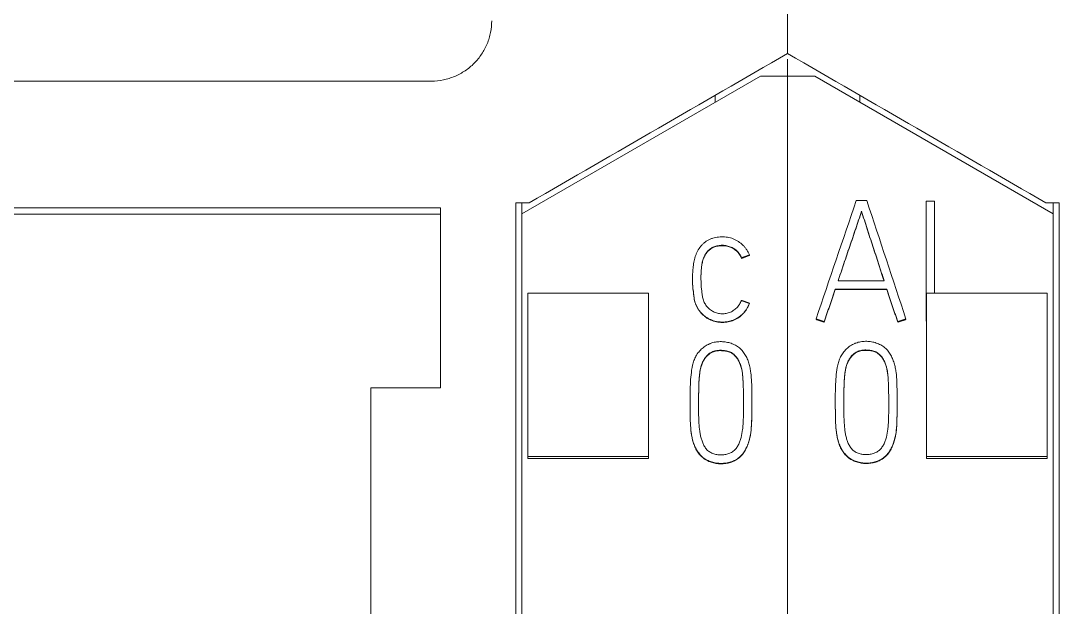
# Model space of a CAD drawing. Header units: millimetres. Extents: x 1359 to 3577, y 1336 to 3557.
# Drawn here: x 2807.27 to 2824.47, y 3032.44 to 3042.16 of the extents above; entities that cross this region are included whole.
import ezdxf

# ---------------------------------------------------------------- set-up
doc = ezdxf.new("R2010")
doc.units = ezdxf.units.MM
doc.layers.add('000-PI-Oprema', color=30, linetype='Continuous', lineweight=5)

msp = doc.modelspace()

# ---------------------------------------------------------------- linework, layer by layer
at = {"layer": '000-PI-Oprema', "color": 0, "linetype": 'ByBlock', "lineweight": 0}
for p, q in [((2819.971, 3041.518), (2819.971, 3041.237)), ((2819.971, 3041.518), (2819.971, 3041.237)), ((2791.071, 3041.156), (2814.071, 3041.156)), ((2814.075, 3041.156), (2814.075, 3041.156)), ((2815.571, 3038.956), (2819.521, 3041.237)), ((2819.971, 3041.237), (2819.521, 3041.237)), ((2819.971, 3041.237), (2819.971, 2927.819)), ((2819.971, 3041.237), (2819.971, 2927.819)), ((2820.421, 3041.237), (2819.971, 3041.237)), ((2820.421, 3041.237), (2824.371, 3038.956)), ((2818.771, 3040.804), (2818.771, 3040.921)), ((2821.171, 3040.804), (2821.171, 3040.921)), ((2815.471, 3039.142), (2815.693, 3039.142)), ((2815.693, 3039.142), (2815.471, 3039.142)), ((2815.571, 3039.142), (2815.571, 3038.956)), ((2821.108, 3039.176), (2821.286, 3039.176)), ((2822.265, 3037.184), (2822.265, 3039.168)), ((2822.265, 3039.168), (2822.403, 3039.168)), ((2822.403, 3039.168), (2822.403, 3037.642)), ((2824.471, 3039.142), (2824.25, 3039.142)), ((2824.471, 3039.142), (2824.25, 3039.142)), ((2824.371, 3039.142), (2824.371, 3038.956)), ((2814.221, 3039.056), (2806.071, 3039.056)), ((2814.221, 3038.951), (2806.071, 3038.951)), ((2814.221, 3036.077), (2814.221, 3039.056)), ((2815.571, 2930.141), (2815.571, 3038.956)), ((2821.197, 3039), (2821.197, 3038.994)), ((2824.371, 3038.956), (2824.371, 2930.141)), ((2819.209, 3038.226), (2819.209, 3038.22)), ((2819.339, 3038.276), (2819.339, 3038.27)), ((2818.399, 3037.897), (2818.399, 3037.891)), ((2820.761, 3037.709), (2820.761, 3037.702)), ((2821.618, 3037.709), (2820.761, 3037.709)), ((2820.761, 3037.702), (2821.618, 3037.702)), ((2820.808, 3037.849), (2821.571, 3037.849)), ((2821.618, 3037.709), (2821.618, 3037.702)), ((2815.671, 3034.939), (2815.671, 3037.642)), ((2815.671, 3037.642), (2817.671, 3037.642)), ((2817.671, 3034.939), (2817.671, 3037.642)), ((2822.271, 3034.939), (2822.271, 3037.642)), ((2824.271, 3037.642), (2822.271, 3037.642)), ((2824.271, 3034.939), (2824.271, 3037.642)), ((2819.339, 3037.476), (2819.339, 3037.47)), ((2820.445, 3037.215), (2820.445, 3037.208)), ((2821.932, 3037.215), (2821.932, 3037.208)), ((2822.265, 3037.184), (2822.265, 3037.178)), ((2822.271, 3037.184), (2822.265, 3037.184)), ((2822.265, 3037.178), (2822.271, 3037.178)), ((2820.578, 3037.17), (2820.578, 3037.164)), ((2821.796, 3037.17), (2821.796, 3037.164)), ((2814.221, 3036.077), (2813.071, 3036.077)), ((2818.357, 3035.843), (2818.357, 3035.837)), ((2819.38, 3035.795), (2819.38, 3035.801)), ((2820.762, 3035.848), (2820.762, 3035.842)), ((2821.786, 3035.8), (2821.786, 3035.806)), ((2815.671, 3034.905), (2815.671, 3034.939)), ((2815.671, 3034.939), (2817.671, 3034.939)), ((2815.671, 3034.905), (2817.671, 3034.905)), ((2817.671, 3034.905), (2817.671, 3034.939)), ((2822.271, 3034.905), (2822.271, 3034.939)), ((2824.271, 3034.939), (2822.271, 3034.939)), ((2824.271, 3034.905), (2822.271, 3034.905)), ((2824.271, 3034.905), (2824.271, 3034.939))]:
    msp.add_line(p, q, dxfattribs=at)
at = {"layer": '000-PI-Oprema', "color": 7, "linetype": 'Continuous', "lineweight": 13}
for centre, major_axis, ratio, start_param, end_param in [((2802.089, 2920.094), (337.753, 1006.406), 0.018824, 1.458513, 1.460476), ((2839.542, 2921.943), (-326.682, 998.393), 0.018302, 4.822113, 4.824092)]:
    msp.add_ellipse(centre, major_axis=major_axis, ratio=ratio, start_param=start_param, end_param=end_param, dxfattribs=at)
at = {"layer": '000-PI-Oprema', "color": 0, "linetype": 'ByBlock', "lineweight": 0}
for points, knots in [([(2819.971, 3053.556), (2819.971, 3052.471), (2819.971, 3048.866), (2819.971, 3044.884), (2819.971, 3041.987), (2819.971, 3041.612)], [0, 0, 0, 0, 0.272684, 0.906013, 1, 1, 1, 1]), ([(2819.971, 3053.556), (2819.971, 3052.471), (2819.971, 3048.866), (2819.971, 3044.884), (2819.971, 3041.987), (2819.971, 3041.612)], [0, 0, 0, 0, 0.272684, 0.906013, 1, 1, 1, 1]), ([(2815.071, 3042.156), (2815.071, 3042.091), (2815.065, 3042.026), (2815.046, 3041.931), (2815.038, 3041.899), (2815.019, 3041.837), (2815.008, 3041.806), (2814.971, 3041.715), (2814.94, 3041.658), (2814.887, 3041.577), (2814.868, 3041.55), (2814.826, 3041.499), (2814.804, 3041.475), (2814.736, 3041.405), (2814.686, 3041.364), (2814.604, 3041.31), (2814.576, 3041.293), (2814.518, 3041.262), (2814.459, 3041.233), (2814.398, 3041.211), (2814.351, 3041.197), (2814.335, 3041.192), (2814.303, 3041.184), (2814.287, 3041.18), (2814.207, 3041.164), (2814.141, 3041.157), (2814.075, 3041.156)], [0, 0, 0, 0, 0.125, 0.125, 0.1875, 0.1875, 0.25, 0.25, 0.375, 0.375, 0.4375, 0.4375, 0.5, 0.5, 0.625, 0.625, 0.6875, 0.6875, 0.75, 0.8125, 0.8125, 0.84375, 0.84375, 0.875, 0.875, 1, 1, 1, 1]), ([(2815.471, 2929.856), (2815.471, 2933.196), (2815.471, 2941.161), (2815.471, 2953.801), (2815.471, 2969.287), (2815.471, 2983.582), (2815.471, 2997.792), (2815.471, 3012.358), (2815.471, 3026.528), (2815.471, 3036.098), (2815.471, 3039.142)], [0, 0, 0, 0, 0.091483, 0.21812, 0.346206, 0.515858, 0.610111, 0.736264, 0.916066, 1, 1, 1, 1]), ([(2824.471, 3039.142), (2824.471, 3036.098), (2824.471, 3026.528), (2824.471, 3012.358), (2824.471, 2997.792), (2824.471, 2983.582), (2824.471, 2969.287), (2824.471, 2953.801), (2824.471, 2941.161), (2824.471, 2933.196), (2824.471, 2929.856)], [0, 0, 0, 0, 0.083934, 0.263736, 0.389889, 0.484142, 0.653794, 0.78188, 0.908517, 1, 1, 1, 1]), ([(2821.197, 3039), (2821.181, 3038.952), (2821.165, 3038.904), (2821.133, 3038.808), (2821.117, 3038.76), (2821.068, 3038.616), (2821.035, 3038.52), (2820.97, 3038.329), (2820.937, 3038.233), (2820.873, 3038.041), (2820.841, 3037.945), (2820.808, 3037.849)], [0, 0, 0, 0, 0.125, 0.125, 0.25, 0.25, 0.5, 0.5, 0.75, 0.75, 1, 1, 1, 1]), ([(2820.81, 3037.849), (2820.842, 3037.943), (2820.873, 3038.037), (2820.937, 3038.227), (2820.97, 3038.323), (2821.035, 3038.514), (2821.068, 3038.61), (2821.117, 3038.754), (2821.133, 3038.802), (2821.165, 3038.898), (2821.181, 3038.946), (2821.197, 3038.994)], [0, 0, 0, 0, 0.245947, 0.245947, 0.497298, 0.497298, 0.748649, 0.748649, 0.874324, 0.874324, 1, 1, 1, 1]), ([(2821.571, 3037.849), (2821.54, 3037.945), (2821.509, 3038.041), (2821.447, 3038.233), (2821.415, 3038.329), (2821.352, 3038.52), (2821.321, 3038.616), (2821.274, 3038.76), (2821.259, 3038.808), (2821.228, 3038.904), (2821.213, 3038.952), (2821.197, 3039)], [0, 0, 0, 0, 0.25, 0.25, 0.5, 0.5, 0.75, 0.75, 0.875, 0.875, 1, 1, 1, 1]), ([(2821.197, 3038.994), (2821.213, 3038.946), (2821.228, 3038.898), (2821.259, 3038.802), (2821.274, 3038.754), (2821.321, 3038.61), (2821.352, 3038.514), (2821.415, 3038.322), (2821.447, 3038.227), (2821.509, 3038.037), (2821.539, 3037.943), (2821.569, 3037.849)], [0, 0, 0, 0, 0.125676, 0.125676, 0.251351, 0.251351, 0.502702, 0.502702, 0.754053, 0.754053, 1, 1, 1, 1]), ([(2819.339, 3038.276), (2819.327, 3038.307), (2819.312, 3038.335), (2819.286, 3038.376), (2819.277, 3038.389), (2819.261, 3038.408), (2819.256, 3038.415), (2819.245, 3038.427), (2819.239, 3038.433), (2819.21, 3038.461), (2819.185, 3038.481), (2819.144, 3038.508), (2819.13, 3038.516), (2819.101, 3038.531), (2819.086, 3038.538), (2819.055, 3038.55), (2819.04, 3038.555), (2819.009, 3038.563), (2818.992, 3038.567), (2818.944, 3038.575), (2818.912, 3038.577), (2818.863, 3038.576), (2818.846, 3038.575), (2818.814, 3038.571), (2818.798, 3038.569), (2818.766, 3038.563), (2818.75, 3038.559), (2818.719, 3038.55), (2818.704, 3038.544), (2818.674, 3038.531), (2818.659, 3038.523), (2818.631, 3038.507), (2818.617, 3038.498), (2818.592, 3038.478), (2818.579, 3038.467), (2818.562, 3038.45), (2818.556, 3038.445), (2818.545, 3038.433), (2818.539, 3038.426), (2818.513, 3038.395), (2818.496, 3038.367), (2818.473, 3038.324), (2818.466, 3038.309), (2818.454, 3038.279), (2818.448, 3038.264), (2818.433, 3038.217), (2818.426, 3038.186), (2818.417, 3038.138), (2818.414, 3038.122), (2818.41, 3038.09), (2818.408, 3038.074), (2818.403, 3038.025), (2818.4, 3037.993), (2818.399, 3037.945), (2818.399, 3037.929), (2818.398, 3037.897), (2818.399, 3037.88), (2818.399, 3037.848), (2818.398, 3037.832), (2818.399, 3037.8), (2818.399, 3037.784), (2818.401, 3037.752), (2818.403, 3037.736), (2818.407, 3037.704), (2818.409, 3037.688), (2818.413, 3037.655), (2818.414, 3037.639), (2818.418, 3037.607), (2818.42, 3037.591), (2818.424, 3037.559), (2818.427, 3037.543), (2818.434, 3037.512), (2818.439, 3037.496), (2818.449, 3037.466), (2818.455, 3037.451), (2818.469, 3037.422), (2818.476, 3037.407), (2818.493, 3037.38), (2818.502, 3037.366), (2818.521, 3037.34), (2818.531, 3037.328), (2818.547, 3037.31), (2818.553, 3037.304), (2818.565, 3037.292), (2818.571, 3037.287), (2818.589, 3037.271), (2818.602, 3037.261), (2818.641, 3037.233), (2818.669, 3037.217), (2818.714, 3037.198), (2818.73, 3037.192), (2818.761, 3037.182), (2818.776, 3037.178), (2818.808, 3037.171), (2818.824, 3037.169), (2818.849, 3037.166), (2818.857, 3037.165), (2818.873, 3037.164), (2818.881, 3037.164), (2818.922, 3037.164), (2818.954, 3037.166), (2818.994, 3037.174), (2819.002, 3037.176), (2819.018, 3037.18), (2819.026, 3037.182), (2819.049, 3037.189), (2819.065, 3037.194), (2819.109, 3037.213), (2819.138, 3037.229), (2819.178, 3037.257), (2819.191, 3037.267), (2819.215, 3037.288), (2819.239, 3037.31), (2819.26, 3037.335), (2819.279, 3037.361), (2819.289, 3037.374), (2819.314, 3037.416), (2819.328, 3037.445), (2819.339, 3037.476)], [0, 0, 0, 0, 0.03125, 0.03125, 0.046875, 0.046875, 0.054687, 0.054687, 0.0625, 0.0625, 0.09375, 0.09375, 0.109375, 0.109375, 0.125, 0.125, 0.140625, 0.140625, 0.15625, 0.15625, 0.1875, 0.1875, 0.203125, 0.203125, 0.21875, 0.21875, 0.234375, 0.234375, 0.25, 0.25, 0.265625, 0.265625, 0.28125, 0.28125, 0.296875, 0.296875, 0.304687, 0.304687, 0.3125, 0.3125, 0.34375, 0.34375, 0.359375, 0.359375, 0.375, 0.375, 0.40625, 0.40625, 0.421875, 0.421875, 0.4375, 0.4375, 0.46875, 0.46875, 0.484375, 0.484375, 0.5, 0.5, 0.515625, 0.515625, 0.53125, 0.53125, 0.546875, 0.546875, 0.5625, 0.5625, 0.578125, 0.578125, 0.59375, 0.59375, 0.609375, 0.609375, 0.625, 0.625, 0.640625, 0.640625, 0.65625, 0.65625, 0.671875, 0.671875, 0.6875, 0.6875, 0.695313, 0.695313, 0.703125, 0.703125, 0.71875, 0.71875, 0.75, 0.75, 0.765625, 0.765625, 0.78125, 0.78125, 0.796875, 0.796875, 0.804688, 0.804688, 0.8125, 0.8125, 0.84375, 0.84375, 0.851563, 0.851563, 0.859375, 0.859375, 0.875, 0.875, 0.90625, 0.90625, 0.921875, 0.921875, 0.9375, 0.953125, 0.953125, 0.96875, 0.96875, 1, 1, 1, 1]), ([(2819.206, 3037.523), (2819.198, 3037.5), (2819.187, 3037.478), (2819.168, 3037.447), (2819.161, 3037.437), (2819.146, 3037.418), (2819.137, 3037.409), (2819.112, 3037.384), (2819.093, 3037.368), (2819.062, 3037.348), (2819.052, 3037.342), (2819.03, 3037.331), (2819.019, 3037.327), (2818.996, 3037.318), (2818.985, 3037.314), (2818.961, 3037.309), (2818.949, 3037.306), (2818.913, 3037.302), (2818.889, 3037.301), (2818.852, 3037.304), (2818.84, 3037.306), (2818.816, 3037.311), (2818.804, 3037.314), (2818.781, 3037.321), (2818.77, 3037.325), (2818.747, 3037.335), (2818.737, 3037.341), (2818.705, 3037.359), (2818.685, 3037.373), (2818.658, 3037.397), (2818.65, 3037.406), (2818.634, 3037.424), (2818.627, 3037.434), (2818.613, 3037.454), (2818.606, 3037.464), (2818.595, 3037.485), (2818.589, 3037.496), (2818.575, 3037.53), (2818.568, 3037.553), (2818.561, 3037.588), (2818.559, 3037.6), (2818.556, 3037.624), (2818.555, 3037.637), (2818.552, 3037.661), (2818.551, 3037.673), (2818.548, 3037.697), (2818.546, 3037.709), (2818.543, 3037.733), (2818.542, 3037.745), (2818.541, 3037.769), (2818.54, 3037.781), (2818.539, 3037.806), (2818.538, 3037.818), (2818.538, 3037.842), (2818.538, 3037.854), (2818.537, 3037.891), (2818.537, 3037.915), (2818.538, 3037.963), (2818.539, 3037.988), (2818.543, 3038.036), (2818.545, 3038.06), (2818.55, 3038.109), (2818.554, 3038.133), (2818.565, 3038.18), (2818.572, 3038.203), (2818.585, 3038.237), (2818.59, 3038.248), (2818.601, 3038.27), (2818.612, 3038.291), (2818.626, 3038.311), (2818.641, 3038.33), (2818.65, 3038.34), (2818.676, 3038.365), (2818.694, 3038.381), (2818.721, 3038.396), (2818.726, 3038.399), (2818.737, 3038.405), (2818.743, 3038.407), (2818.76, 3038.415), (2818.771, 3038.419), (2818.795, 3038.425), (2818.807, 3038.428), (2818.831, 3038.432), (2818.843, 3038.433), (2818.88, 3038.437), (2818.904, 3038.437), (2818.941, 3038.433), (2818.953, 3038.432), (2818.977, 3038.426), (2818.989, 3038.423), (2819.012, 3038.415), (2819.024, 3038.411), (2819.046, 3038.401), (2819.057, 3038.396), (2819.079, 3038.384), (2819.089, 3038.378), (2819.109, 3038.364), (2819.119, 3038.356), (2819.137, 3038.34), (2819.146, 3038.331), (2819.161, 3038.312), (2819.169, 3038.302), (2819.189, 3038.271), (2819.2, 3038.249), (2819.209, 3038.226)], [0, 0, 0, 0, 0.03125, 0.03125, 0.046875, 0.046875, 0.0625, 0.0625, 0.09375, 0.09375, 0.109375, 0.109375, 0.125, 0.125, 0.140625, 0.140625, 0.15625, 0.15625, 0.1875, 0.1875, 0.203125, 0.203125, 0.21875, 0.21875, 0.234375, 0.234375, 0.25, 0.25, 0.28125, 0.28125, 0.296875, 0.296875, 0.3125, 0.3125, 0.328125, 0.328125, 0.34375, 0.34375, 0.375, 0.375, 0.390625, 0.390625, 0.40625, 0.40625, 0.421875, 0.421875, 0.4375, 0.4375, 0.453125, 0.453125, 0.46875, 0.46875, 0.484375, 0.484375, 0.5, 0.5, 0.53125, 0.53125, 0.5625, 0.5625, 0.59375, 0.59375, 0.625, 0.625, 0.65625, 0.65625, 0.671875, 0.671875, 0.6875, 0.703125, 0.703125, 0.71875, 0.71875, 0.75, 0.75, 0.757812, 0.757812, 0.765625, 0.765625, 0.78125, 0.78125, 0.796875, 0.796875, 0.8125, 0.8125, 0.84375, 0.84375, 0.859375, 0.859375, 0.875, 0.875, 0.890625, 0.890625, 0.90625, 0.90625, 0.921875, 0.921875, 0.9375, 0.9375, 0.953125, 0.953125, 0.96875, 0.96875, 1, 1, 1, 1]), ([(2819.209, 3038.22), (2819.2, 3038.243), (2819.189, 3038.265), (2819.169, 3038.295), (2819.162, 3038.305), (2819.146, 3038.324), (2819.138, 3038.333), (2819.111, 3038.357), (2819.091, 3038.371), (2819.048, 3038.395), (2819.026, 3038.405), (2818.991, 3038.416), (2818.98, 3038.42), (2818.956, 3038.425), (2818.944, 3038.427), (2818.919, 3038.429), (2818.907, 3038.43), (2818.883, 3038.43), (2818.871, 3038.429), (2818.846, 3038.427), (2818.834, 3038.426), (2818.81, 3038.422), (2818.798, 3038.42), (2818.774, 3038.413), (2818.763, 3038.409), (2818.74, 3038.4), (2818.729, 3038.395), (2818.697, 3038.376), (2818.678, 3038.361), (2818.652, 3038.336), (2818.643, 3038.327), (2818.628, 3038.308), (2818.621, 3038.298), (2818.608, 3038.277), (2818.602, 3038.267), (2818.591, 3038.245), (2818.586, 3038.234), (2818.573, 3038.2), (2818.566, 3038.177), (2818.555, 3038.13), (2818.551, 3038.106), (2818.545, 3038.058), (2818.543, 3038.034), (2818.54, 3037.985), (2818.538, 3037.961), (2818.537, 3037.921), (2818.537, 3037.906), (2818.537, 3037.89)], [0, 0, 0, 0, 0.063877, 0.063877, 0.095816, 0.095816, 0.127755, 0.127755, 0.191632, 0.191632, 0.255509, 0.255509, 0.287448, 0.287448, 0.319387, 0.319387, 0.351325, 0.351325, 0.383264, 0.383264, 0.415203, 0.415203, 0.447141, 0.447141, 0.47908, 0.47908, 0.511019, 0.511019, 0.574896, 0.574896, 0.606835, 0.606835, 0.638774, 0.638774, 0.670712, 0.670712, 0.702651, 0.702651, 0.766528, 0.766528, 0.830406, 0.830406, 0.894283, 0.894283, 0.95816, 0.95816, 1, 1, 1, 1]), ([(2819.339, 3037.47), (2819.328, 3037.439), (2819.314, 3037.41), (2819.289, 3037.369), (2819.28, 3037.355), (2819.265, 3037.336), (2819.26, 3037.33), (2819.25, 3037.317), (2819.244, 3037.311), (2819.217, 3037.282), (2819.192, 3037.261), (2819.152, 3037.233), (2819.139, 3037.224), (2819.11, 3037.208), (2819.096, 3037.201), (2819.066, 3037.189), (2819.051, 3037.183), (2819.02, 3037.174), (2819.004, 3037.17), (2818.956, 3037.161), (2818.924, 3037.158), (2818.875, 3037.158), (2818.859, 3037.159), (2818.826, 3037.162), (2818.81, 3037.165), (2818.763, 3037.175), (2818.732, 3037.184), (2818.687, 3037.203), (2818.672, 3037.21), (2818.644, 3037.226), (2818.63, 3037.234), (2818.604, 3037.253), (2818.585, 3037.268), (2818.567, 3037.284), (2818.555, 3037.295), (2818.55, 3037.301), (2818.533, 3037.319), (2818.523, 3037.332), (2818.504, 3037.358), (2818.495, 3037.371), (2818.478, 3037.399), (2818.47, 3037.413), (2818.456, 3037.442), (2818.45, 3037.457), (2818.44, 3037.488), (2818.435, 3037.503), (2818.428, 3037.534), (2818.425, 3037.55), (2818.42, 3037.582), (2818.418, 3037.598), (2818.415, 3037.63), (2818.413, 3037.646), (2818.409, 3037.678), (2818.407, 3037.695), (2818.403, 3037.727), (2818.402, 3037.743), (2818.399, 3037.775), (2818.399, 3037.791), (2818.398, 3037.823), (2818.399, 3037.839), (2818.399, 3037.868), (2818.399, 3037.879), (2818.399, 3037.891)], [0, 0, 0, 0, 0.061089, 0.061089, 0.091634, 0.091634, 0.106906, 0.106906, 0.122178, 0.122178, 0.183268, 0.183268, 0.213812, 0.213812, 0.244357, 0.244357, 0.274901, 0.274901, 0.305446, 0.305446, 0.366535, 0.366535, 0.39708, 0.39708, 0.427625, 0.427625, 0.488714, 0.488714, 0.519258, 0.519258, 0.549803, 0.549803, 0.580348, 0.59562, 0.59562, 0.610892, 0.610892, 0.641437, 0.641437, 0.671981, 0.671981, 0.702526, 0.702526, 0.733071, 0.733071, 0.763615, 0.763615, 0.79416, 0.79416, 0.824704, 0.824704, 0.855249, 0.855249, 0.885794, 0.885794, 0.916338, 0.916338, 0.946883, 0.946883, 0.977428, 0.977428, 1, 1, 1, 1]), ([(2821.796, 3037.17), (2821.789, 3037.193), (2821.782, 3037.215), (2821.767, 3037.26), (2821.759, 3037.283), (2821.743, 3037.327), (2821.736, 3037.349), (2821.72, 3037.394), (2821.713, 3037.417), (2821.69, 3037.484), (2821.676, 3037.529), (2821.647, 3037.618), (2821.632, 3037.663), (2821.618, 3037.709)], [0, 0, 0, 0, 0.125, 0.125, 0.25, 0.25, 0.375, 0.375, 0.5, 0.5, 0.75, 0.75, 1, 1, 1, 1]), ([(2821.618, 3037.702), (2821.632, 3037.657), (2821.647, 3037.612), (2821.676, 3037.522), (2821.69, 3037.477), (2821.713, 3037.41), (2821.72, 3037.388), (2821.736, 3037.343), (2821.743, 3037.321), (2821.759, 3037.276), (2821.767, 3037.254), (2821.782, 3037.209), (2821.789, 3037.187), (2821.796, 3037.164)], [0, 0, 0, 0, 0.25, 0.25, 0.5, 0.5, 0.625, 0.625, 0.75, 0.75, 0.875, 0.875, 1, 1, 1, 1]), ([(2818.698, 3036.811), (2818.723, 3036.821), (2818.749, 3036.828), (2818.802, 3036.837), (2818.829, 3036.84), (2818.883, 3036.84), (2818.91, 3036.839), (2818.963, 3036.831), (2818.99, 3036.826), (2819.042, 3036.811), (2819.067, 3036.801), (2819.103, 3036.784), (2819.115, 3036.777), (2819.138, 3036.764), (2819.15, 3036.756), (2819.182, 3036.731), (2819.202, 3036.713), (2819.228, 3036.683), (2819.236, 3036.672), (2819.252, 3036.65), (2819.259, 3036.639), (2819.28, 3036.605), (2819.292, 3036.581), (2819.314, 3036.532), (2819.323, 3036.507), (2819.334, 3036.468), (2819.338, 3036.455), (2819.345, 3036.429), (2819.353, 3036.39), (2819.368, 3036.299), (2819.373, 3036.22), (2819.378, 3036.115), (2819.379, 3036.062), (2819.38, 3035.956), (2819.38, 3035.903), (2819.38, 3035.798), (2819.381, 3035.692), (2819.379, 3035.586), (2819.376, 3035.481), (2819.373, 3035.428), (2819.362, 3035.323), (2819.353, 3035.271), (2819.336, 3035.206), (2819.332, 3035.193), (2819.324, 3035.167), (2819.32, 3035.155), (2819.306, 3035.117), (2819.295, 3035.092), (2819.277, 3035.056), (2819.27, 3035.044), (2819.256, 3035.021), (2819.249, 3035.01), (2819.225, 3034.977), (2819.208, 3034.957), (2819.179, 3034.929), (2819.169, 3034.921), (2819.147, 3034.904), (2819.136, 3034.896), (2819.101, 3034.875), (2819.077, 3034.863), (2819.039, 3034.849), (2819.026, 3034.845), (2819, 3034.838), (2818.986, 3034.835), (2818.947, 3034.827), (2818.92, 3034.824), (2818.866, 3034.822), (2818.838, 3034.823), (2818.785, 3034.829), (2818.758, 3034.834), (2818.719, 3034.845), (2818.706, 3034.849), (2818.681, 3034.858), (2818.668, 3034.863), (2818.631, 3034.88), (2818.608, 3034.894), (2818.575, 3034.918), (2818.564, 3034.926), (2818.544, 3034.945), (2818.535, 3034.954), (2818.507, 3034.984), (2818.491, 3035.006), (2818.469, 3035.04), (2818.462, 3035.052), (2818.45, 3035.076), (2818.444, 3035.088), (2818.427, 3035.124), (2818.418, 3035.149), (2818.406, 3035.188), (2818.402, 3035.201), (2818.395, 3035.227), (2818.392, 3035.24), (2818.384, 3035.28), (2818.38, 3035.306), (2818.362, 3035.439), (2818.359, 3035.545), (2818.357, 3035.705), (2818.357, 3035.758), (2818.356, 3035.865), (2818.357, 3035.919), (2818.358, 3036.025), (2818.359, 3036.079), (2818.364, 3036.185), (2818.368, 3036.238), (2818.379, 3036.344), (2818.386, 3036.396), (2818.404, 3036.474), (2818.411, 3036.5), (2818.425, 3036.539), (2818.43, 3036.552), (2818.441, 3036.577), (2818.447, 3036.589), (2818.467, 3036.625), (2818.482, 3036.647), (2818.509, 3036.679), (2818.518, 3036.689), (2818.537, 3036.709), (2818.547, 3036.718), (2818.577, 3036.745), (2818.599, 3036.761), (2818.635, 3036.782), (2818.647, 3036.789), (2818.666, 3036.798), (2818.675, 3036.802), (2818.685, 3036.806), (2818.691, 3036.809), (2818.694, 3036.81), (2818.698, 3036.811)], [0, 0, 0, 0, 0.015625, 0.015625, 0.03125, 0.03125, 0.046875, 0.046875, 0.0625, 0.0625, 0.078125, 0.078125, 0.085938, 0.085938, 0.09375, 0.09375, 0.109375, 0.109375, 0.117188, 0.117188, 0.125, 0.125, 0.140625, 0.140625, 0.15625, 0.15625, 0.164063, 0.164063, 0.171875, 0.1875, 0.21875, 0.21875, 0.25, 0.25, 0.28125, 0.28125, 0.3125, 0.34375, 0.34375, 0.375, 0.375, 0.40625, 0.40625, 0.414063, 0.414063, 0.421875, 0.421875, 0.4375, 0.4375, 0.445313, 0.445313, 0.453125, 0.453125, 0.46875, 0.46875, 0.476563, 0.476563, 0.484375, 0.484375, 0.5, 0.5, 0.507813, 0.507813, 0.515625, 0.515625, 0.53125, 0.53125, 0.546875, 0.546875, 0.5625, 0.5625, 0.570313, 0.570313, 0.578125, 0.578125, 0.59375, 0.59375, 0.601563, 0.601563, 0.609375, 0.609375, 0.625, 0.625, 0.632813, 0.632813, 0.640625, 0.640625, 0.65625, 0.65625, 0.664063, 0.664063, 0.671875, 0.671875, 0.6875, 0.6875, 0.75, 0.75, 0.78125, 0.78125, 0.8125, 0.8125, 0.84375, 0.84375, 0.875, 0.875, 0.90625, 0.90625, 0.921875, 0.921875, 0.929688, 0.929688, 0.9375, 0.9375, 0.953125, 0.953125, 0.960938, 0.960938, 0.96875, 0.96875, 0.984375, 0.984375, 0.992188, 0.992188, 0.996094, 0.998047, 0.998047, 1, 1, 1, 1]), ([(2821.103, 3036.816), (2821.129, 3036.826), (2821.155, 3036.833), (2821.207, 3036.842), (2821.234, 3036.845), (2821.289, 3036.846), (2821.316, 3036.844), (2821.369, 3036.836), (2821.395, 3036.831), (2821.447, 3036.816), (2821.473, 3036.806), (2821.509, 3036.789), (2821.521, 3036.782), (2821.544, 3036.769), (2821.555, 3036.761), (2821.588, 3036.736), (2821.607, 3036.718), (2821.633, 3036.688), (2821.642, 3036.677), (2821.657, 3036.655), (2821.665, 3036.644), (2821.686, 3036.61), (2821.698, 3036.586), (2821.719, 3036.537), (2821.728, 3036.512), (2821.74, 3036.473), (2821.744, 3036.46), (2821.75, 3036.434), (2821.759, 3036.395), (2821.774, 3036.304), (2821.779, 3036.225), (2821.783, 3036.12), (2821.785, 3036.067), (2821.786, 3035.961), (2821.786, 3035.908), (2821.786, 3035.803), (2821.786, 3035.697), (2821.784, 3035.591), (2821.781, 3035.486), (2821.779, 3035.433), (2821.768, 3035.328), (2821.759, 3035.276), (2821.742, 3035.211), (2821.738, 3035.198), (2821.73, 3035.172), (2821.725, 3035.16), (2821.711, 3035.122), (2821.701, 3035.097), (2821.682, 3035.061), (2821.675, 3035.049), (2821.661, 3035.026), (2821.654, 3035.015), (2821.631, 3034.982), (2821.613, 3034.962), (2821.584, 3034.934), (2821.574, 3034.926), (2821.552, 3034.909), (2821.541, 3034.901), (2821.507, 3034.88), (2821.482, 3034.869), (2821.444, 3034.854), (2821.431, 3034.85), (2821.405, 3034.843), (2821.392, 3034.84), (2821.352, 3034.832), (2821.325, 3034.829), (2821.271, 3034.827), (2821.244, 3034.828), (2821.19, 3034.834), (2821.164, 3034.839), (2821.125, 3034.85), (2821.112, 3034.854), (2821.086, 3034.863), (2821.073, 3034.868), (2821.037, 3034.885), (2821.013, 3034.899), (2820.98, 3034.923), (2820.97, 3034.931), (2820.95, 3034.95), (2820.94, 3034.959), (2820.913, 3034.989), (2820.897, 3035.011), (2820.875, 3035.045), (2820.868, 3035.057), (2820.855, 3035.081), (2820.849, 3035.093), (2820.833, 3035.129), (2820.823, 3035.154), (2820.811, 3035.193), (2820.808, 3035.206), (2820.801, 3035.232), (2820.798, 3035.245), (2820.79, 3035.285), (2820.785, 3035.311), (2820.767, 3035.444), (2820.765, 3035.55), (2820.763, 3035.71), (2820.762, 3035.763), (2820.762, 3035.87), (2820.762, 3035.924), (2820.763, 3036.03), (2820.765, 3036.084), (2820.769, 3036.19), (2820.773, 3036.243), (2820.784, 3036.349), (2820.791, 3036.401), (2820.809, 3036.48), (2820.817, 3036.505), (2820.831, 3036.544), (2820.836, 3036.557), (2820.847, 3036.582), (2820.853, 3036.594), (2820.873, 3036.63), (2820.888, 3036.652), (2820.914, 3036.684), (2820.923, 3036.694), (2820.942, 3036.714), (2820.952, 3036.723), (2820.983, 3036.75), (2821.005, 3036.766), (2821.04, 3036.787), (2821.053, 3036.794), (2821.071, 3036.803), (2821.081, 3036.807), (2821.09, 3036.811), (2821.097, 3036.814), (2821.1, 3036.815), (2821.103, 3036.816)], [0, 0, 0, 0, 0.015625, 0.015625, 0.03125, 0.03125, 0.046875, 0.046875, 0.0625, 0.0625, 0.078125, 0.078125, 0.085937, 0.085937, 0.09375, 0.09375, 0.109375, 0.109375, 0.117187, 0.117187, 0.125, 0.125, 0.140625, 0.140625, 0.15625, 0.15625, 0.164062, 0.164062, 0.171875, 0.1875, 0.21875, 0.21875, 0.25, 0.25, 0.28125, 0.28125, 0.3125, 0.34375, 0.34375, 0.375, 0.375, 0.40625, 0.40625, 0.414062, 0.414062, 0.421875, 0.421875, 0.4375, 0.4375, 0.445312, 0.445312, 0.453125, 0.453125, 0.46875, 0.46875, 0.476562, 0.476562, 0.484375, 0.484375, 0.5, 0.5, 0.507812, 0.507812, 0.515625, 0.515625, 0.53125, 0.53125, 0.546875, 0.546875, 0.5625, 0.5625, 0.570312, 0.570312, 0.578125, 0.578125, 0.59375, 0.59375, 0.601562, 0.601562, 0.609375, 0.609375, 0.625, 0.625, 0.632812, 0.632812, 0.640625, 0.640625, 0.65625, 0.65625, 0.664062, 0.664062, 0.671875, 0.671875, 0.6875, 0.6875, 0.75, 0.75, 0.78125, 0.78125, 0.8125, 0.8125, 0.84375, 0.84375, 0.875, 0.875, 0.90625, 0.90625, 0.921875, 0.921875, 0.929687, 0.929687, 0.9375, 0.9375, 0.953125, 0.953125, 0.960937, 0.960937, 0.96875, 0.96875, 0.984375, 0.984375, 0.992187, 0.992187, 0.996094, 0.998047, 0.998047, 1, 1, 1, 1]), ([(2819.041, 3036.659), (2819.061, 3036.648), (2819.078, 3036.634), (2819.11, 3036.603), (2819.125, 3036.585), (2819.15, 3036.549), (2819.161, 3036.529), (2819.18, 3036.489), (2819.188, 3036.468), (2819.209, 3036.405), (2819.218, 3036.361), (2819.227, 3036.295), (2819.229, 3036.273), (2819.232, 3036.229), (2819.233, 3036.206), (2819.238, 3036.095), (2819.241, 3036.006), (2819.243, 3035.828), (2819.242, 3035.739), (2819.24, 3035.605), (2819.239, 3035.539), (2819.235, 3035.472), (2819.232, 3035.428), (2819.23, 3035.405), (2819.221, 3035.339), (2819.213, 3035.295), (2819.197, 3035.231), (2819.19, 3035.21), (2819.175, 3035.168), (2819.166, 3035.147), (2819.151, 3035.117), (2819.146, 3035.107), (2819.133, 3035.089), (2819.127, 3035.079), (2819.106, 3035.053), (2819.09, 3035.037), (2819.063, 3035.017), (2819.053, 3035.011), (2819.034, 3035), (2819.024, 3034.995), (2819.003, 3034.987), (2818.992, 3034.983), (2818.971, 3034.976), (2818.96, 3034.974), (2818.927, 3034.967), (2818.905, 3034.964), (2818.871, 3034.963), (2818.86, 3034.963), (2818.838, 3034.964), (2818.826, 3034.965), (2818.793, 3034.97), (2818.771, 3034.975), (2818.739, 3034.985), (2818.729, 3034.989), (2818.708, 3034.998), (2818.688, 3035.008), (2818.669, 3035.021), (2818.652, 3035.035), (2818.643, 3035.042), (2818.628, 3035.058), (2818.621, 3035.067), (2818.607, 3035.085), (2818.601, 3035.094), (2818.584, 3035.123), (2818.574, 3035.143), (2818.558, 3035.184), (2818.551, 3035.205), (2818.538, 3035.248), (2818.533, 3035.27), (2818.524, 3035.313), (2818.513, 3035.378), (2818.507, 3035.444), (2818.499, 3035.575), (2818.498, 3035.663), (2818.498, 3035.794), (2818.498, 3035.838), (2818.499, 3035.926), (2818.499, 3035.97), (2818.5, 3036.058), (2818.501, 3036.102), (2818.505, 3036.19), (2818.508, 3036.234), (2818.517, 3036.321), (2818.522, 3036.365), (2818.535, 3036.418), (2818.538, 3036.429), (2818.544, 3036.45), (2818.548, 3036.46), (2818.559, 3036.491), (2818.569, 3036.511), (2818.59, 3036.549), (2818.603, 3036.568), (2818.63, 3036.602), (2818.646, 3036.618), (2818.671, 3036.639), (2818.68, 3036.646), (2818.699, 3036.658), (2818.708, 3036.663), (2818.728, 3036.673), (2818.738, 3036.677), (2818.759, 3036.684), (2818.77, 3036.687), (2818.803, 3036.694), (2818.825, 3036.696), (2818.858, 3036.697), (2818.869, 3036.697), (2818.891, 3036.696), (2818.902, 3036.695), (2818.935, 3036.692), (2818.957, 3036.688), (2818.989, 3036.68), (2819, 3036.677), (2819.015, 3036.671), (2819.023, 3036.668), (2819.031, 3036.664), (2819.036, 3036.661), (2819.038, 3036.66), (2819.041, 3036.659)], [0, 0, 0, 0, 0.015625, 0.015625, 0.03125, 0.03125, 0.046875, 0.046875, 0.0625, 0.0625, 0.09375, 0.09375, 0.109375, 0.109375, 0.125, 0.125, 0.1875, 0.1875, 0.25, 0.25, 0.28125, 0.296875, 0.296875, 0.3125, 0.3125, 0.34375, 0.34375, 0.359375, 0.359375, 0.375, 0.375, 0.382813, 0.382813, 0.390625, 0.390625, 0.40625, 0.40625, 0.414063, 0.414063, 0.421875, 0.421875, 0.429688, 0.429688, 0.4375, 0.4375, 0.453125, 0.453125, 0.460938, 0.460938, 0.46875, 0.46875, 0.484375, 0.484375, 0.492188, 0.492188, 0.5, 0.507813, 0.507813, 0.515625, 0.515625, 0.523438, 0.523438, 0.53125, 0.53125, 0.546875, 0.546875, 0.5625, 0.5625, 0.578125, 0.578125, 0.59375, 0.625, 0.625, 0.6875, 0.6875, 0.71875, 0.71875, 0.75, 0.75, 0.78125, 0.78125, 0.8125, 0.8125, 0.84375, 0.84375, 0.851562, 0.851562, 0.859375, 0.859375, 0.875, 0.875, 0.890625, 0.890625, 0.90625, 0.90625, 0.914062, 0.914062, 0.921875, 0.921875, 0.929687, 0.929687, 0.9375, 0.9375, 0.953125, 0.953125, 0.960937, 0.960937, 0.96875, 0.96875, 0.984375, 0.984375, 0.992187, 0.992187, 0.996094, 0.998047, 0.998047, 1, 1, 1, 1]), ([(2819.041, 3036.653), (2819.021, 3036.664), (2819, 3036.671), (2818.968, 3036.679), (2818.957, 3036.682), (2818.935, 3036.685), (2818.923, 3036.687), (2818.89, 3036.69), (2818.868, 3036.691), (2818.823, 3036.69), (2818.801, 3036.688), (2818.768, 3036.68), (2818.757, 3036.677), (2818.736, 3036.67), (2818.726, 3036.666), (2818.706, 3036.656), (2818.696, 3036.65), (2818.677, 3036.637), (2818.668, 3036.631), (2818.651, 3036.616), (2818.643, 3036.608), (2818.628, 3036.592), (2818.62, 3036.584), (2818.599, 3036.557), (2818.587, 3036.538), (2818.571, 3036.509), (2818.566, 3036.499), (2818.557, 3036.479), (2818.553, 3036.468), (2818.542, 3036.437), (2818.536, 3036.415), (2818.521, 3036.35), (2818.516, 3036.307), (2818.508, 3036.218), (2818.505, 3036.174), (2818.501, 3036.085), (2818.5, 3036.041), (2818.499, 3035.952), (2818.499, 3035.908), (2818.498, 3035.825), (2818.498, 3035.786), (2818.498, 3035.748)], [0, 0, 0, 0, 0.050638, 0.050638, 0.075957, 0.075957, 0.101276, 0.101276, 0.151914, 0.151914, 0.202552, 0.202552, 0.227871, 0.227871, 0.25319, 0.25319, 0.278509, 0.278509, 0.303828, 0.303828, 0.329147, 0.329147, 0.354466, 0.354466, 0.405104, 0.405104, 0.430423, 0.430423, 0.455742, 0.455742, 0.50638, 0.50638, 0.607656, 0.607656, 0.708933, 0.708933, 0.810209, 0.810209, 0.911485, 0.911485, 1, 1, 1, 1]), ([(2821.446, 3036.664), (2821.466, 3036.653), (2821.484, 3036.639), (2821.516, 3036.608), (2821.53, 3036.591), (2821.555, 3036.554), (2821.566, 3036.534), (2821.585, 3036.494), (2821.594, 3036.473), (2821.615, 3036.41), (2821.624, 3036.366), (2821.632, 3036.3), (2821.634, 3036.278), (2821.637, 3036.234), (2821.639, 3036.211), (2821.644, 3036.1), (2821.646, 3036.011), (2821.648, 3035.833), (2821.647, 3035.744), (2821.646, 3035.61), (2821.645, 3035.544), (2821.641, 3035.477), (2821.637, 3035.433), (2821.635, 3035.41), (2821.627, 3035.344), (2821.619, 3035.301), (2821.602, 3035.236), (2821.596, 3035.215), (2821.581, 3035.173), (2821.572, 3035.152), (2821.557, 3035.122), (2821.551, 3035.113), (2821.539, 3035.094), (2821.532, 3035.084), (2821.511, 3035.058), (2821.496, 3035.042), (2821.468, 3035.022), (2821.459, 3035.016), (2821.439, 3035.005), (2821.429, 3035), (2821.409, 3034.992), (2821.398, 3034.988), (2821.376, 3034.981), (2821.365, 3034.979), (2821.333, 3034.972), (2821.31, 3034.969), (2821.277, 3034.968), (2821.265, 3034.968), (2821.243, 3034.97), (2821.232, 3034.971), (2821.199, 3034.975), (2821.177, 3034.98), (2821.145, 3034.99), (2821.134, 3034.994), (2821.113, 3035.003), (2821.094, 3035.013), (2821.075, 3035.026), (2821.057, 3035.04), (2821.049, 3035.047), (2821.033, 3035.063), (2821.026, 3035.072), (2821.013, 3035.09), (2821.006, 3035.099), (2820.989, 3035.128), (2820.98, 3035.148), (2820.963, 3035.189), (2820.956, 3035.21), (2820.944, 3035.253), (2820.938, 3035.275), (2820.929, 3035.318), (2820.918, 3035.383), (2820.913, 3035.449), (2820.905, 3035.58), (2820.904, 3035.668), (2820.904, 3035.8), (2820.904, 3035.843), (2820.904, 3035.931), (2820.904, 3035.975), (2820.906, 3036.063), (2820.907, 3036.107), (2820.911, 3036.195), (2820.914, 3036.239), (2820.922, 3036.326), (2820.928, 3036.37), (2820.941, 3036.423), (2820.944, 3036.434), (2820.95, 3036.455), (2820.953, 3036.465), (2820.965, 3036.496), (2820.974, 3036.516), (2820.996, 3036.554), (2821.008, 3036.573), (2821.036, 3036.607), (2821.051, 3036.623), (2821.077, 3036.644), (2821.086, 3036.651), (2821.104, 3036.663), (2821.114, 3036.668), (2821.133, 3036.678), (2821.144, 3036.682), (2821.165, 3036.689), (2821.176, 3036.692), (2821.208, 3036.699), (2821.23, 3036.701), (2821.263, 3036.702), (2821.274, 3036.702), (2821.297, 3036.701), (2821.308, 3036.7), (2821.341, 3036.697), (2821.362, 3036.693), (2821.395, 3036.685), (2821.405, 3036.682), (2821.421, 3036.676), (2821.429, 3036.673), (2821.436, 3036.669), (2821.441, 3036.667), (2821.444, 3036.665), (2821.446, 3036.664)], [0, 0, 0, 0, 0.015625, 0.015625, 0.03125, 0.03125, 0.046875, 0.046875, 0.0625, 0.0625, 0.09375, 0.09375, 0.109375, 0.109375, 0.125, 0.125, 0.1875, 0.1875, 0.25, 0.25, 0.28125, 0.296875, 0.296875, 0.3125, 0.3125, 0.34375, 0.34375, 0.359375, 0.359375, 0.375, 0.375, 0.382813, 0.382813, 0.390625, 0.390625, 0.40625, 0.40625, 0.414063, 0.414063, 0.421875, 0.421875, 0.429688, 0.429688, 0.4375, 0.4375, 0.453125, 0.453125, 0.460938, 0.460938, 0.46875, 0.46875, 0.484375, 0.484375, 0.492188, 0.492188, 0.5, 0.507813, 0.507813, 0.515625, 0.515625, 0.523438, 0.523438, 0.53125, 0.53125, 0.546875, 0.546875, 0.5625, 0.5625, 0.578125, 0.578125, 0.59375, 0.625, 0.625, 0.6875, 0.6875, 0.71875, 0.71875, 0.75, 0.75, 0.78125, 0.78125, 0.8125, 0.8125, 0.84375, 0.84375, 0.851563, 0.851563, 0.859375, 0.859375, 0.875, 0.875, 0.890625, 0.890625, 0.90625, 0.90625, 0.914063, 0.914063, 0.921875, 0.921875, 0.929688, 0.929688, 0.9375, 0.9375, 0.953125, 0.953125, 0.960938, 0.960938, 0.96875, 0.96875, 0.984375, 0.984375, 0.992188, 0.992188, 0.996094, 0.998047, 0.998047, 1, 1, 1, 1]), ([(2821.446, 3036.658), (2821.426, 3036.669), (2821.405, 3036.676), (2821.373, 3036.684), (2821.362, 3036.687), (2821.34, 3036.69), (2821.329, 3036.692), (2821.295, 3036.695), (2821.273, 3036.696), (2821.229, 3036.695), (2821.207, 3036.693), (2821.174, 3036.685), (2821.163, 3036.682), (2821.141, 3036.675), (2821.131, 3036.671), (2821.111, 3036.661), (2821.101, 3036.655), (2821.083, 3036.642), (2821.074, 3036.636), (2821.057, 3036.621), (2821.049, 3036.613), (2821.033, 3036.597), (2821.026, 3036.589), (2821.005, 3036.562), (2820.993, 3036.543), (2820.977, 3036.514), (2820.972, 3036.504), (2820.963, 3036.484), (2820.959, 3036.473), (2820.947, 3036.442), (2820.941, 3036.42), (2820.927, 3036.355), (2820.921, 3036.312), (2820.913, 3036.223), (2820.91, 3036.179), (2820.906, 3036.09), (2820.905, 3036.046), (2820.904, 3035.958), (2820.904, 3035.913), (2820.904, 3035.83), (2820.904, 3035.791), (2820.904, 3035.753)], [0, 0, 0, 0, 0.050638, 0.050638, 0.075957, 0.075957, 0.101276, 0.101276, 0.151914, 0.151914, 0.202552, 0.202552, 0.227871, 0.227871, 0.25319, 0.25319, 0.278509, 0.278509, 0.303828, 0.303828, 0.329147, 0.329147, 0.354466, 0.354466, 0.405104, 0.405104, 0.430423, 0.430423, 0.455742, 0.455742, 0.50638, 0.50638, 0.607656, 0.607656, 0.708933, 0.708933, 0.810209, 0.810209, 0.911485, 0.911485, 1, 1, 1, 1]), ([(2819.242, 3035.843), (2819.242, 3035.868), (2819.242, 3035.893), (2819.241, 3036.007), (2819.238, 3036.095), (2819.232, 3036.227), (2819.229, 3036.271), (2819.217, 3036.359), (2819.208, 3036.402), (2819.187, 3036.464), (2819.179, 3036.484), (2819.165, 3036.514), (2819.16, 3036.524), (2819.149, 3036.543), (2819.137, 3036.562), (2819.124, 3036.58), (2819.109, 3036.597), (2819.102, 3036.605), (2819.086, 3036.621), (2819.078, 3036.628), (2819.064, 3036.638), (2819.06, 3036.641), (2819.05, 3036.647), (2819.046, 3036.65), (2819.041, 3036.653)], [0, 0, 0, 0, 0.086827, 0.086827, 0.391218, 0.391218, 0.543414, 0.543414, 0.695609, 0.695609, 0.771707, 0.771707, 0.809756, 0.809756, 0.847805, 0.885853, 0.885853, 0.923902, 0.923902, 0.961951, 0.961951, 0.980976, 0.980976, 1, 1, 1, 1]), ([(2821.648, 3035.848), (2821.648, 3035.873), (2821.647, 3035.898), (2821.646, 3036.012), (2821.644, 3036.1), (2821.637, 3036.232), (2821.635, 3036.276), (2821.623, 3036.364), (2821.614, 3036.407), (2821.593, 3036.469), (2821.585, 3036.489), (2821.57, 3036.519), (2821.565, 3036.529), (2821.554, 3036.548), (2821.542, 3036.567), (2821.529, 3036.585), (2821.515, 3036.602), (2821.507, 3036.61), (2821.491, 3036.626), (2821.483, 3036.633), (2821.47, 3036.643), (2821.465, 3036.646), (2821.456, 3036.652), (2821.451, 3036.655), (2821.446, 3036.658)], [0, 0, 0, 0, 0.086827, 0.086827, 0.391218, 0.391218, 0.543414, 0.543414, 0.695609, 0.695609, 0.771707, 0.771707, 0.809756, 0.809756, 0.847805, 0.885853, 0.885853, 0.923902, 0.923902, 0.961951, 0.961951, 0.980976, 0.980976, 1, 1, 1, 1]), ([(2813.071, 3036.077), (2813.071, 3034.053), (2813.071, 3025.504), (2813.071, 3012.358), (2813.071, 2997.792), (2813.071, 2983.582), (2813.071, 2969.287), (2813.071, 2953.801), (2813.071, 2941.043), (2813.071, 2932.161), (2813.071, 2927.904), (2813.071, 2927.106)], [0, 0, 0, 0, 0.055935, 0.236292, 0.362833, 0.457376, 0.627551, 0.756032, 0.883059, 0.978086, 1, 1, 1, 1]), ([(2818.357, 3035.837), (2818.357, 3035.774), (2818.357, 3035.711), (2818.359, 3035.595), (2818.36, 3035.542), (2818.365, 3035.435), (2818.369, 3035.382), (2818.383, 3035.275), (2818.393, 3035.223), (2818.413, 3035.159), (2818.417, 3035.146), (2818.427, 3035.121), (2818.432, 3035.108), (2818.448, 3035.072), (2818.46, 3035.048), (2818.482, 3035.014), (2818.489, 3035.003), (2818.505, 3034.982), (2818.514, 3034.971), (2818.541, 3034.941), (2818.56, 3034.923), (2818.592, 3034.899), (2818.604, 3034.891), (2818.627, 3034.877), (2818.639, 3034.871), (2818.675, 3034.853), (2818.7, 3034.844), (2818.739, 3034.833), (2818.753, 3034.83), (2818.779, 3034.824), (2818.793, 3034.822), (2818.833, 3034.817), (2818.86, 3034.816), (2818.9, 3034.817), (2818.914, 3034.818), (2818.941, 3034.821), (2818.954, 3034.823), (2818.993, 3034.83), (2819.019, 3034.836), (2819.057, 3034.85), (2819.07, 3034.855), (2819.095, 3034.866), (2819.107, 3034.873), (2819.141, 3034.893), (2819.163, 3034.909), (2819.193, 3034.936), (2819.202, 3034.946), (2819.22, 3034.966), (2819.237, 3034.987), (2819.252, 3035.009), (2819.267, 3035.032), (2819.273, 3035.044), (2819.292, 3035.08), (2819.303, 3035.104), (2819.322, 3035.154), (2819.331, 3035.179), (2819.345, 3035.231), (2819.351, 3035.257), (2819.36, 3035.31), (2819.364, 3035.337), (2819.373, 3035.416), (2819.375, 3035.469), (2819.379, 3035.575), (2819.38, 3035.629), (2819.38, 3035.72), (2819.38, 3035.757), (2819.38, 3035.795)], [0, 0, 0, 0, 0.073866, 0.073866, 0.136839, 0.136839, 0.199811, 0.199811, 0.262783, 0.262783, 0.278526, 0.278526, 0.29427, 0.29427, 0.325756, 0.325756, 0.341499, 0.341499, 0.357242, 0.357242, 0.388728, 0.388728, 0.404471, 0.404471, 0.420214, 0.420214, 0.4517, 0.4517, 0.467443, 0.467443, 0.483186, 0.483186, 0.514673, 0.514673, 0.530416, 0.530416, 0.546159, 0.546159, 0.577645, 0.577645, 0.593388, 0.593388, 0.609131, 0.609131, 0.640617, 0.640617, 0.65636, 0.65636, 0.672103, 0.687846, 0.687846, 0.703589, 0.703589, 0.735076, 0.735076, 0.766562, 0.766562, 0.798048, 0.798048, 0.829534, 0.829534, 0.892506, 0.892506, 0.955479, 0.955479, 1, 1, 1, 1]), ([(2820.762, 3035.842), (2820.762, 3035.779), (2820.763, 3035.716), (2820.764, 3035.6), (2820.765, 3035.547), (2820.77, 3035.44), (2820.774, 3035.387), (2820.789, 3035.28), (2820.799, 3035.228), (2820.818, 3035.164), (2820.823, 3035.151), (2820.832, 3035.126), (2820.837, 3035.113), (2820.853, 3035.077), (2820.866, 3035.053), (2820.887, 3035.019), (2820.895, 3035.008), (2820.911, 3034.987), (2820.919, 3034.976), (2820.946, 3034.946), (2820.966, 3034.928), (2820.998, 3034.904), (2821.009, 3034.896), (2821.032, 3034.882), (2821.044, 3034.876), (2821.081, 3034.858), (2821.106, 3034.849), (2821.145, 3034.838), (2821.158, 3034.835), (2821.185, 3034.829), (2821.198, 3034.827), (2821.238, 3034.822), (2821.265, 3034.821), (2821.306, 3034.822), (2821.319, 3034.823), (2821.346, 3034.826), (2821.359, 3034.828), (2821.399, 3034.835), (2821.425, 3034.841), (2821.463, 3034.855), (2821.475, 3034.86), (2821.5, 3034.871), (2821.512, 3034.878), (2821.547, 3034.898), (2821.568, 3034.914), (2821.598, 3034.941), (2821.608, 3034.951), (2821.626, 3034.971), (2821.643, 3034.992), (2821.658, 3035.015), (2821.672, 3035.037), (2821.679, 3035.049), (2821.698, 3035.085), (2821.709, 3035.109), (2821.728, 3035.159), (2821.736, 3035.184), (2821.75, 3035.236), (2821.756, 3035.262), (2821.766, 3035.315), (2821.77, 3035.342), (2821.778, 3035.421), (2821.781, 3035.474), (2821.784, 3035.581), (2821.785, 3035.634), (2821.786, 3035.725), (2821.786, 3035.762), (2821.786, 3035.8)], [0, 0, 0, 0, 0.073866, 0.073866, 0.136839, 0.136839, 0.199811, 0.199811, 0.262783, 0.262783, 0.278526, 0.278526, 0.29427, 0.29427, 0.325756, 0.325756, 0.341499, 0.341499, 0.357242, 0.357242, 0.388728, 0.388728, 0.404471, 0.404471, 0.420214, 0.420214, 0.4517, 0.4517, 0.467443, 0.467443, 0.483186, 0.483186, 0.514673, 0.514673, 0.530416, 0.530416, 0.546159, 0.546159, 0.577645, 0.577645, 0.593388, 0.593388, 0.609131, 0.609131, 0.640617, 0.640617, 0.65636, 0.65636, 0.672103, 0.687846, 0.687846, 0.703589, 0.703589, 0.735076, 0.735076, 0.766562, 0.766562, 0.798048, 0.798048, 0.829534, 0.829534, 0.892506, 0.892506, 0.955479, 0.955479, 1, 1, 1, 1])]:
    msp.add_open_spline(points, degree=3, knots=knots, dxfattribs=at)
for points in [[(2819.971, 3041.612), (2818.545, 3040.789), (2817.119, 3039.965), (2815.693, 3039.142)], [(2824.25, 3039.142), (2822.823, 3039.965), (2821.397, 3040.789), (2819.971, 3041.612)], [(2814.071, 3041.156), (2814.073, 3041.156), (2814.074, 3041.156), (2814.075, 3041.156)]]:
    msp.add_open_spline(points, degree=3, dxfattribs=at)
for points, weights in [([(2819.209, 3038.226), (2819.274, 3038.251), (2819.339, 3038.276)], [0.49999959943, 0.50000040057, 0.49999959943]), ([(2819.339, 3038.27), (2819.274, 3038.245), (2819.209, 3038.22)], [0.499999874765, 0.500000125235, 0.499999874765]), ([(2820.761, 3037.709), (2820.67, 3037.439), (2820.578, 3037.17)], [0.500000008539, 0.499999991461, 0.500000008539]), ([(2820.578, 3037.164), (2820.67, 3037.433), (2820.761, 3037.702)], [0.500000007367, 0.499999992633, 0.500000007367]), ([(2819.339, 3037.476), (2819.272, 3037.499), (2819.206, 3037.523)], [0.500000131232, 0.499999868768, 0.500000131232]), ([(2820.578, 3037.17), (2820.512, 3037.193), (2820.445, 3037.215)], [0.499999252848, 0.500000747152, 0.499999252848]), ([(2820.445, 3037.208), (2820.512, 3037.186), (2820.578, 3037.164)], [0.499999519132, 0.500000480868, 0.499999519132]), ([(2821.932, 3037.215), (2821.864, 3037.193), (2821.796, 3037.17)], [0.499998878343, 0.500001121657, 0.499998878343]), ([(2821.796, 3037.164), (2821.864, 3037.186), (2821.932, 3037.208)], [0.50000123115, 0.49999876885, 0.50000123115])]:
    msp.add_rational_spline(points, weights, degree=2, dxfattribs=at)

doc.saveas('drawing.dxf')
